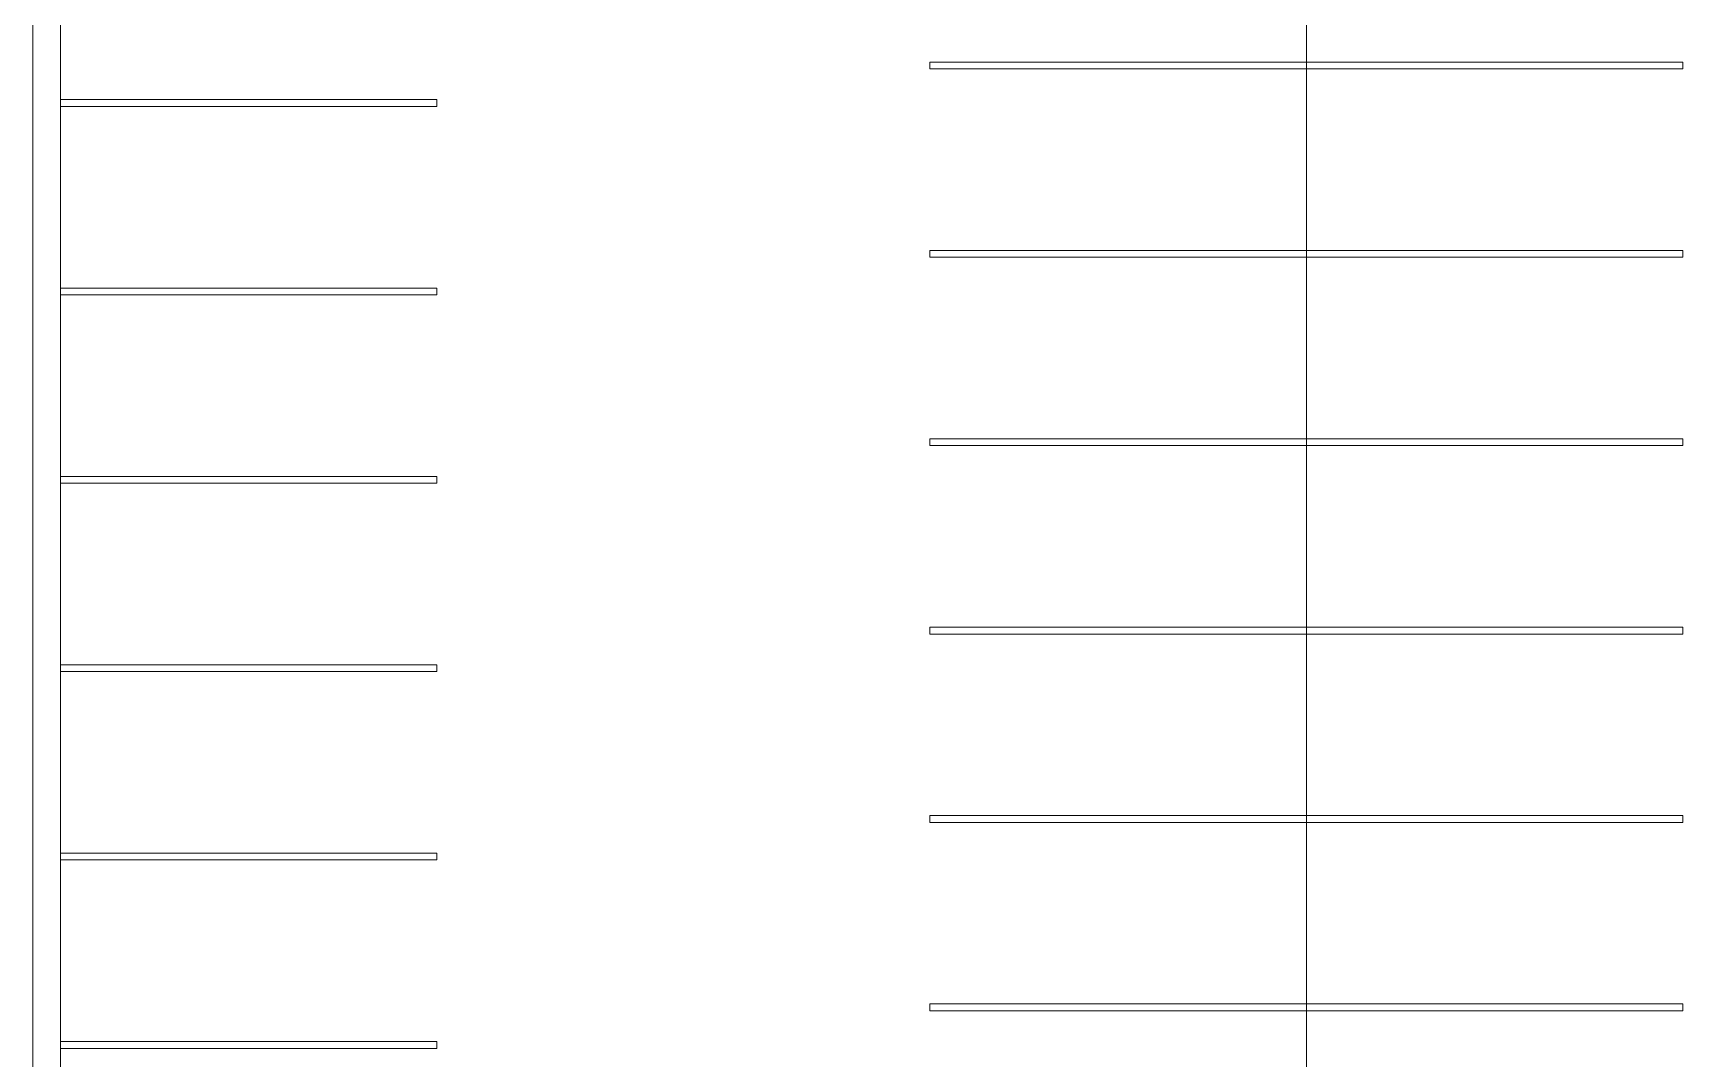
# Model space of a CAD drawing. Header units: metres. Extents: x -55 to 263, y -124 to 62.
# Drawn here: x 199.77 to 223.87, y -2.41 to 12.56 of the extents above; entities that cross this region are included whole.
import ezdxf

# ---------------------------------------------------------------- set-up
doc = ezdxf.new("R2010")
doc.units = ezdxf.units.M
for name, color, linetype, lineweight in [('0-1', 7, 'Continuous', 5), ('45ESTAC-1', 53, 'Continuous', 5), ('70LINEA-1', 254, 'Continuous', 5)]:
    doc.layers.add(name, color=color, linetype=linetype, lineweight=lineweight)

# ---------------------------------------------------------------- blocks, each defined once
blk = doc.blocks.new('Parking Lot - Single - Single-V96-A1 _ A250')
at = {"layer": '70LINEA-1'}
for p, q in [((200.172, 17.041), (200.172, 14.291)), ((205.672, 14.341), (200.172, 14.341)), ((200.172, 14.341), (200.172, 14.241)), ((200.172, 14.241), (200.172, 14.341)), ((200.172, 14.341), (200.172, 14.341)), ((200.172, 14.241), (205.672, 14.241)), ((200.172, 14.241), (200.172, 14.241)), ((205.672, 14.241), (205.672, 14.341))]:
    blk.add_line(p, q, dxfattribs=at)
blk = doc.blocks.new('Parking Lot - Single - Single-V97-A1 _ A250')
at = {"layer": '70LINEA-1'}
for p, q in [((200.172, 11.541), (200.172, 8.791)), ((205.672, 8.841), (200.172, 8.841)), ((200.172, 8.841), (200.172, 8.741)), ((200.172, 8.741), (200.172, 8.841)), ((200.172, 8.841), (200.172, 8.841)), ((200.172, 8.741), (205.672, 8.741)), ((200.172, 8.741), (200.172, 8.741)), ((205.672, 8.741), (205.672, 8.841))]:
    blk.add_line(p, q, dxfattribs=at)
blk = doc.blocks.new('Parking Lot - Single - Single-V98-A1 _ A250')
at = {"layer": '70LINEA-1'}
for p, q in [((200.172, 0.541), (200.172, -2.209)), ((205.672, -2.159), (200.172, -2.159)), ((200.172, -2.159), (200.172, -2.259)), ((200.172, -2.259), (200.172, -2.159)), ((200.172, -2.159), (200.172, -2.159)), ((205.672, -2.259), (205.672, -2.159)), ((200.172, -2.259), (205.672, -2.259)), ((200.172, -2.259), (200.172, -2.259))]:
    blk.add_line(p, q, dxfattribs=at)
blk = doc.blocks.new('Parking Lot - Single - Single-V107-A1 _ A250')
at = {"layer": '70LINEA-1'}
for p, q in [((218.372, 12.14), (218.373, 12.14)), ((223.872, 12.14), (218.373, 12.14)), ((218.373, 12.14), (218.373, 12.04)), ((223.872, 12.04), (223.872, 12.14)), ((218.473, 12.04), (218.372, 12.04)), ((218.373, 12.04), (223.872, 12.04))]:
    blk.add_line(p, q, dxfattribs=at)
blk = doc.blocks.new('Parking Lot - Single - Single-V108-A1 _ A250')
at = {"layer": '70LINEA-1'}
for p, q in [((218.372, 12.04), (218.372, 9.39)), ((223.872, 9.39), (218.373, 9.39)), ((218.373, 9.39), (218.373, 9.29)), ((218.373, 9.29), (223.872, 9.29)), ((223.872, 9.29), (223.872, 9.39))]:
    blk.add_line(p, q, dxfattribs=at)
blk = doc.blocks.new('Parking Lot - Single - Single-V109-A1 _ A250')
at = {"layer": '70LINEA-1'}
for p, q in [((218.372, 9.29), (218.372, 6.64)), ((223.872, 6.64), (218.373, 6.64)), ((218.373, 6.64), (218.373, 6.54)), ((218.373, 6.54), (223.872, 6.54)), ((223.872, 6.54), (223.872, 6.64))]:
    blk.add_line(p, q, dxfattribs=at)
blk = doc.blocks.new('Parking Lot - Single - Single-V110-A1 _ A250')
at = {"layer": '70LINEA-1'}
for p, q in [((218.372, 3.79), (218.372, 1.14)), ((223.872, 1.14), (218.373, 1.14)), ((218.373, 1.14), (218.373, 1.04)), ((218.373, 1.04), (223.872, 1.04)), ((223.872, 1.04), (223.872, 1.14))]:
    blk.add_line(p, q, dxfattribs=at)
blk = doc.blocks.new('Parking Lot - Single - Single-V111-A1 _ A250')
at = {"layer": '70LINEA-1'}
for p, q in [((218.372, 1.04), (218.372, -1.61)), ((218.372, -1.61), (223.872, -1.61)), ((223.872, -1.61), (218.373, -1.61)), ((218.373, -1.61), (218.373, -1.71)), ((223.872, -1.71), (223.872, -1.61)), ((223.872, -1.61), (223.872, -1.61)), ((218.372, -1.71), (218.373, -1.71)), ((218.373, -1.71), (223.872, -1.71))]:
    blk.add_line(p, q, dxfattribs=at)
blk = doc.blocks.new('Parking Lot - Single - Single-V112-A1 _ A250')
at = {"layer": '70LINEA-1'}
for p, q in [((218.372, -1.71), (218.372, -4.36)), ((218.372, -4.36), (223.872, -4.36)), ((218.372, -4.46), (218.373, -4.46)), ((223.872, -4.36), (218.373, -4.36)), ((218.373, -4.36), (218.373, -4.46)), ((218.373, -4.46), (223.872, -4.46)), ((223.872, -4.46), (223.872, -4.36)), ((223.872, -4.36), (223.872, -4.36))]:
    blk.add_line(p, q, dxfattribs=at)
blk = doc.blocks.new('Parking Lot - Single - Single-V141-A1 _ A250')
at = {"layer": '70LINEA-1'}
for p, q in [((218.372, 14.89), (212.873, 14.89)), ((212.873, 14.89), (212.873, 14.79)), ((212.873, 14.89), (212.873, 14.89)), ((212.873, 14.79), (218.372, 14.79)), ((212.873, 14.79), (212.873, 14.79)), ((218.372, 14.79), (215.722, 14.79)), ((218.372, 14.79), (218.372, 14.89)), ((218.372, 12.14), (218.372, 14.79)), ((218.372, 14.79), (218.372, 14.79))]:
    blk.add_line(p, q, dxfattribs=at)
blk = doc.blocks.new('Parking Lot - Single - Single-V142-A1 _ A250')
at = {"layer": '70LINEA-1'}
for p, q in [((218.372, 12.14), (212.873, 12.14)), ((212.873, 12.14), (212.873, 12.04)), ((212.873, 12.04), (212.873, 12.14)), ((212.873, 12.14), (212.873, 12.14)), ((218.372, 12.04), (218.372, 12.14)), ((212.873, 12.04), (218.372, 12.04)), ((218.372, 12.04), (212.873, 12.04)), ((212.873, 12.04), (212.873, 12.04)), ((218.372, 9.39), (218.372, 12.04)), ((218.372, 12.04), (218.372, 12.04))]:
    blk.add_line(p, q, dxfattribs=at)
blk = doc.blocks.new('Parking Lot - Single - Single-V143-A1 _ A250')
at = {"layer": '70LINEA-1'}
for p, q in [((218.372, 9.39), (212.873, 9.39)), ((212.873, 9.39), (212.873, 9.29)), ((212.873, 9.29), (212.873, 9.39)), ((212.873, 9.39), (212.873, 9.39)), ((212.873, 9.29), (218.372, 9.29)), ((212.873, 9.29), (212.873, 9.29)), ((218.372, 9.29), (218.372, 9.39)), ((218.372, 6.64), (218.372, 9.29))]:
    blk.add_line(p, q, dxfattribs=at)
blk = doc.blocks.new('Parking Lot - Single - Single-V144-A1 _ A250')
at = {"layer": '70LINEA-1'}
for p, q in [((218.372, 3.89), (212.873, 3.89)), ((212.873, 3.89), (212.873, 3.79)), ((212.873, 3.79), (212.873, 3.89)), ((212.873, 3.89), (212.873, 3.89)), ((218.372, 3.79), (218.372, 3.89)), ((212.873, 3.79), (218.372, 3.79)), ((212.873, 3.79), (212.873, 3.79)), ((218.372, 1.14), (218.372, 3.79))]:
    blk.add_line(p, q, dxfattribs=at)
blk = doc.blocks.new('Parking Lot - Single - Single-V145-A1 _ A250')
at = {"layer": '70LINEA-1'}
for p, q in [((218.372, 1.14), (212.873, 1.14)), ((212.873, 1.14), (212.873, 1.04)), ((212.873, 1.04), (212.873, 1.14)), ((212.873, 1.14), (212.873, 1.14)), ((212.873, 1.04), (218.372, 1.04)), ((212.873, 1.04), (212.873, 1.04)), ((218.372, 1.04), (218.372, 1.14)), ((218.372, -1.61), (218.372, 1.04))]:
    blk.add_line(p, q, dxfattribs=at)
blk = doc.blocks.new('Parking Lot - Single - Single-V146-A1 _ A250')
at = {"layer": '70LINEA-1'}
for p, q in [((218.372, -1.61), (212.873, -1.61)), ((212.873, -1.61), (212.873, -1.71)), ((212.873, -1.71), (212.873, -1.61)), ((212.873, -1.61), (218.372, -1.61)), ((212.873, -1.61), (212.873, -1.61)), ((218.372, -1.71), (218.372, -1.61)), ((218.372, -1.61), (218.372, -1.61)), ((212.873, -1.71), (218.372, -1.71)), ((212.873, -1.71), (212.873, -1.71)), ((218.372, -4.36), (218.372, -1.71))]:
    blk.add_line(p, q, dxfattribs=at)
blk = doc.blocks.new('22011_AR_rvt-1-A1 _ A250')
at = {"layer": '70LINEA-1'}
for p, q in [((200.172, 10.34), (200.172, 17.041)), ((199.772, 15.641), (199.772, -41.41)), ((200.172, 0.34), (200.172, 10.34)), ((200.172, -9.66), (200.172, 0.34))]:
    blk.add_line(p, q, dxfattribs=at)
at = {"layer": '45ESTAC-1'}
for name, p in [('Parking Lot - Single - Single-V141-A1 _ A250', (0, 0)), ('Parking Lot - Single - Single-V96-A1 _ A250', (0, -2.75)), ('Parking Lot - Single - Single-V142-A1 _ A250', (0, 0)), ('Parking Lot - Single - Single-V107-A1 _ A250', (0, 0)), ('Parking Lot - Single - Single-V108-A1 _ A250', (0, 0)), ('Parking Lot - Single - Single-V97-A1 _ A250', (0, 0)), ('Parking Lot - Single - Single-V143-A1 _ A250', (0, 0)), ('Parking Lot - Single - Single-V109-A1 _ A250', (0, 0)), ('Parking Lot - Single - Single-V97-A1 _ A250', (0, -2.75)), ('Parking Lot - Single - Single-V143-A1 _ A250', (0, -2.75)), ('Parking Lot - Single - Single-V109-A1 _ A250', (0, -2.75)), ('Parking Lot - Single - Single-V97-A1 _ A250', (0, -5.5)), ('Parking Lot - Single - Single-V144-A1 _ A250', (0, 0)), ('Parking Lot - Single - Single-V110-A1 _ A250', (0, 0)), ('Parking Lot - Single - Single-V97-A1 _ A250', (0, -8.25)), ('Parking Lot - Single - Single-V145-A1 _ A250', (0, 0)), ('Parking Lot - Single - Single-V111-A1 _ A250', (0, 0)), ('Parking Lot - Single - Single-V98-A1 _ A250', (0, 0)), ('Parking Lot - Single - Single-V146-A1 _ A250', (0, 0)), ('Parking Lot - Single - Single-V112-A1 _ A250', (0, 0)), ('Parking Lot - Single - Single-V98-A1 _ A250', (0, -2.75))]:
    blk.add_blockref(name, p, dxfattribs=at)

msp = doc.modelspace()

# ---------------------------------------------------------------- block references
at = {"layer": '0-1'}
msp.add_blockref('22011_AR_rvt-1-A1 _ A250', (0, 0), dxfattribs=at)

doc.saveas('drawing.dxf')
